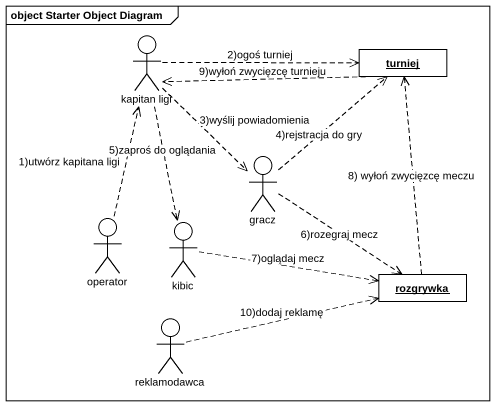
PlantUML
@startuml
mainframe object Starter Object Diagram
allowmixing
hide circle
hide empty members
actor "kapitan ligi" as kapitan_ligi
object turniej
actor gracz
actor operator
actor kibic
object rozgrywka
actor reklamodawca
kapitan_ligi .right.> turniej : 2)ogoś turniej
kapitan_ligi ..> gracz : 3)wyślij powiadomienia
kapitan_ligi ..> kibic : 5)zaproś do oglądania
turniej .left.> kapitan_ligi : 9)wyłoń zwycięzcę turnieju
gracz .up.> turniej : 4)rejstracja do gry
gracz .right.> rozgrywka : 6)rozegraj mecz
operator .up.> kapitan_ligi : 1)utwórz kapitana ligi
kibic .right.> rozgrywka : 7)oglądaj mecz
rozgrywka .up.> turniej : 8) wyłoń zwycięzcę meczu
reklamodawca .right.> rozgrywka : 10)dodaj reklamę
@enduml
